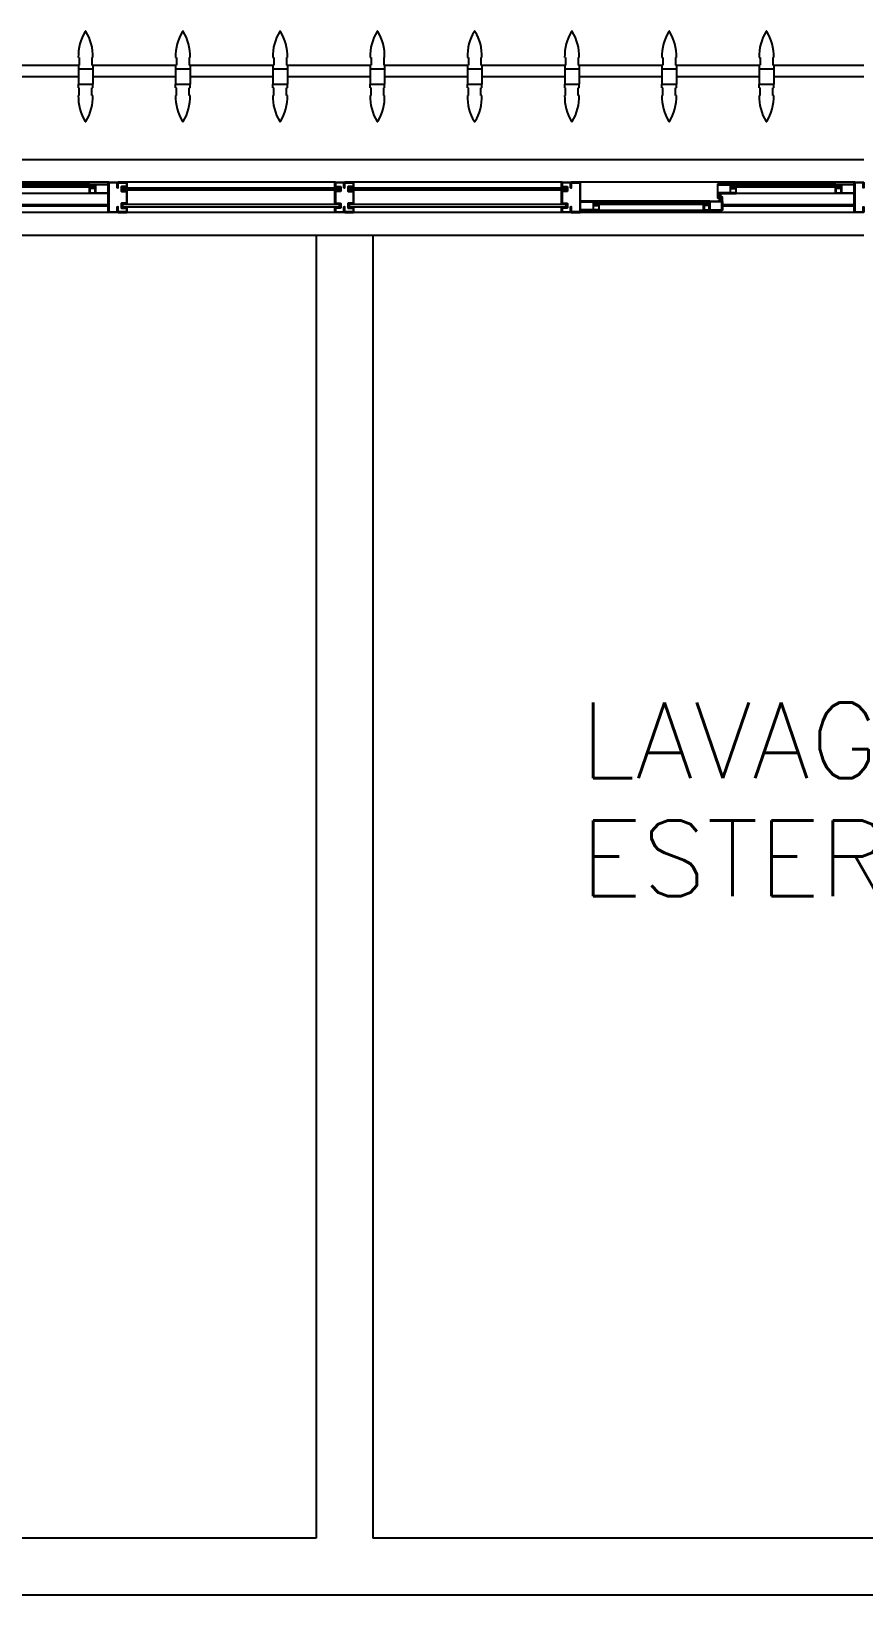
# Model space of a CAD drawing. Header units: millimetres. Extents: x 2686 to 2939, y 1294 to 1441.
# Drawn here: x 2704.067 to 2706.271, y 1434.375 to 1438.515 of the extents above; entities that cross this region are included whole.
import ezdxf

# ---------------------------------------------------------------- set-up
doc = ezdxf.new("R2010")
doc.units = ezdxf.units.MM
doc.linetypes.add('DASHED2', pattern=[0.375, 0.25, -0.125])
for name, color, linetype in [('AR-ALV', 2, 'Continuous'), ('AR-BRISES', 1, 'Continuous'), ('AR-ESQ', 1, 'Continuous'), ('AR-PEITORIL', 1, 'Continuous'), ('BR-PAINEL', 1, 'Continuous'), ('BR-SUPORTE', 1, 'Continuous'), ('DT-ESQ-BAGUETE-C', 1, 'Continuous'), ('DT-ESQ-BAGUETE-V', 1, 'Continuous'), ('DT-ESQ-CHAPA DOBRADA-V', 1, 'Continuous'), ('DT-ESQ-MARCO-V', 1, 'Continuous'), ('DT-ESQ-PERFIL CADEIRA-C', 2, 'Continuous'), ('DT-ESQ-PERFIL CADEIRA-V', 2, 'Continuous'), ('DT-ESQ-PERFIL U SIMPLES-C', 2, 'Continuous'), ('DT-ESQ-PERFIL U-C', 2, 'Continuous'), ('DT-ESQ-PERFIL U-V', 1, 'Continuous'), ('DT-ESQ-VIDRO-C', 2, 'Continuous'), ('DT-ESQ-VIDRO-V', 71, 'Continuous'), ('DT-TXTMOD', 1, 'Continuous'), ('TEXTO', 2, 'Continuous')]:
    doc.layers.add(name, color=color, linetype=linetype)
doc.styles.add('S10', font='simplex.shx', dxfattribs={"height": 0.1})
doc.styles.add('UNB-100', font='simplex.shx', dxfattribs={"height": 0.2})

# ---------------------------------------------------------------- blocks, each defined once
blk = doc.blocks.new('EF23-P')
at = {"layer": 'DT-ESQ-BAGUETE-C', "ltscale": 0.1}
for points in [[(0.4225, -0.08), (0.409, -0.08), (0.409, -0.0785), (0.422, -0.0785, 0.414214), (0.4225, -0.078), (0.4225, -0.067, 0.414214), (0.422, -0.0665), (0.409, -0.0665), (0.409, -0.065), (0.4225, -0.065, -0.414214), (0.424, -0.0665), (0.424, -0.0785, -0.414214)], [(0.7015, -0.08), (0.715, -0.08), (0.715, -0.0785), (0.702, -0.0785, -0.414214), (0.7015, -0.078), (0.7015, -0.067, -0.414214), (0.702, -0.0665), (0.715, -0.0665), (0.715, -0.065), (0.7015, -0.065, 0.414214), (0.7, -0.0665), (0.7, -0.0785, 0.414214)], [(0.0735, -0.125), (0.06, -0.125), (0.06, -0.1235), (0.073, -0.1235, 0.414214), (0.0735, -0.123), (0.0735, -0.112, 0.414214), (0.073, -0.1115), (0.06, -0.1115), (0.06, -0.11), (0.0735, -0.11, -0.414214), (0.075, -0.1115), (0.075, -0.1235, -0.414214)], [(0.339, -0.125), (0.3525, -0.125), (0.3525, -0.1235), (0.3395, -0.1235, -0.414214), (0.339, -0.123), (0.339, -0.112, -0.414214), (0.3395, -0.1115), (0.3525, -0.1115), (0.3525, -0.11), (0.339, -0.11, 0.414214), (0.3375, -0.1115), (0.3375, -0.1235, 0.414214)], [(2.0485, -0.125), (2.035, -0.125), (2.035, -0.1235), (2.048, -0.1235, 0.414214), (2.0485, -0.123), (2.0485, -0.112, 0.414214), (2.048, -0.1115), (2.035, -0.1115), (2.035, -0.11), (2.0485, -0.11, -0.414214), (2.05, -0.1115), (2.05, -0.1235, -0.414214)]]:
    blk.add_lwpolyline(points, format="xyb", close=True, dxfattribs=at)
at = {"layer": 'DT-ESQ-BAGUETE-V', "ltscale": 0.1}
for p, q in [((0.4225, -0.065), (0.7015, -0.065)), ((0.0735, -0.11), (0.339, -0.11)), ((2.0485, -0.11), (2.5265, -0.11))]:
    blk.add_line(p, q, dxfattribs=at)
at = {"layer": 'DT-ESQ-CHAPA DOBRADA-V', "ltscale": 0.1}
for p, q in [((0.025, -0.077), (0.374, -0.077)), ((0.025, -0.08), (0.374, -0.08)), ((2, -0.077), (2.5615, -0.077)), ((2, -0.08), (2.5615, -0.08))]:
    blk.add_line(p, q, dxfattribs=at)
at = {"layer": 'DT-ESQ-MARCO-V', "ltscale": 0.1}
for p, q in [((0.7985, -0.06), (1.3515, -0.06)), ((1.3985, -0.06), (1.9515, -0.06)), ((0.7985, -0.14), (1.3515, -0.14)), ((1.3985, -0.14), (1.9515, -0.14))]:
    blk.add_line(p, q, dxfattribs=at)
at = {"layer": 'DT-ESQ-PERFIL CADEIRA-C', "ltscale": 0.1}
for p, q in [((0.376, -0.0885), (0.4225, -0.0885)), ((0.75, -0.0885), (0.7015, -0.0885)), ((0.025, -0.1335), (0.0735, -0.1335)), ((0.3855, -0.1335), (0.339, -0.1335)), ((2, -0.1335), (2.0485, -0.1335))]:
    blk.add_line(p, q, dxfattribs=at)
for points in [[(0.4225, -0.087, -1), (0.4225, -0.09), (0.376, -0.09, -0.414214), (0.374, -0.088), (0.374, -0.067, -0.414214), (0.376, -0.065), (0.4075, -0.065, -0.414214), (0.409, -0.0665), (0.409, -0.087)], [(0.409, -0.0885, -0.198913), (0.4079, -0.0881, -0.198913), (0.4075, -0.087), (0.4075, -0.067, 0.414214), (0.407, -0.0665), (0.376, -0.0665, 0.414214), (0.3755, -0.067), (0.3755, -0.088, 0.414214), (0.376, -0.0885)], [(0.7015, -0.09), (0.75, -0.09), (0.75, -0.0885), (0.715, -0.0885, 0.198912), (0.7161, -0.0881, 0.198913), (0.7165, -0.087), (0.7165, -0.067, -0.414214), (0.717, -0.0665), (0.75, -0.0665), (0.75, -0.065), (0.7165, -0.065, 0.414214), (0.715, -0.0665), (0.715, -0.0785), (0.715, -0.08), (0.715, -0.087), (0.7015, -0.087, 1)], [(0.0735, -0.135), (0.025, -0.135), (0.025, -0.1335), (0.06, -0.1335, -0.198912), (0.0589, -0.1331, -0.198913), (0.0585, -0.132), (0.0585, -0.112, 0.414214), (0.058, -0.1115), (0.025, -0.1115), (0.025, -0.11), (0.0585, -0.11, -0.414214), (0.06, -0.1115), (0.06, -0.1235), (0.06, -0.125), (0.06, -0.132), (0.0735, -0.132, -1)], [(0.339, -0.132, 1), (0.339, -0.135), (0.3855, -0.135, 0.414214), (0.3875, -0.133), (0.3875, -0.112, 0.414214), (0.3855, -0.11), (0.354, -0.11, 0.414214), (0.3525, -0.1115), (0.3525, -0.132)], [(0.3525, -0.1335, 0.198913), (0.3536, -0.1331, 0.198913), (0.354, -0.132), (0.354, -0.112, -0.414214), (0.3545, -0.1115), (0.3855, -0.1115, -0.414214), (0.386, -0.112), (0.386, -0.133, -0.414214), (0.3855, -0.1335)], [(2.0485, -0.135), (2, -0.135), (2, -0.1335), (2.035, -0.1335, -0.198912), (2.0339, -0.1331, -0.198913), (2.0335, -0.132), (2.0335, -0.112, 0.414214), (2.033, -0.1115), (2, -0.1115), (2, -0.11), (2.0335, -0.11, -0.414214), (2.035, -0.1115), (2.035, -0.1235), (2.035, -0.125), (2.035, -0.132), (2.0485, -0.132, -1)]]:
    blk.add_lwpolyline(points, format="xyb", close=True, dxfattribs=at)
at = {"layer": 'DT-ESQ-PERFIL CADEIRA-V', "ltscale": 0.1}
for p, q in [((0.4075, -0.09), (0.7015, -0.09)), ((0.0735, -0.135), (0.339, -0.135)), ((2.0485, -0.135), (2.5265, -0.135))]:
    blk.add_line(p, q, dxfattribs=at)
at = {"layer": 'DT-ESQ-PERFIL U SIMPLES-C', "ltscale": 0.1}
for points in [[(0.376, -0.102), (0.384, -0.102), (0.384, -0.1005), (0.376, -0.1005, -0.414214), (0.3755, -0.1), (0.3755, -0.092, -0.414214), (0.376, -0.0915), (0.384, -0.0915), (0.384, -0.09), (0.376, -0.09, 0.414214), (0.374, -0.092), (0.374, -0.1, 0.414214)], [(0.3855, -0.098), (0.3775, -0.098), (0.3775, -0.0995), (0.3855, -0.0995, -0.414214), (0.386, -0.1), (0.386, -0.108, -0.414214), (0.3855, -0.1085), (0.3775, -0.1085), (0.3775, -0.11), (0.3855, -0.11, 0.414214), (0.3875, -0.108), (0.3875, -0.1, 0.414214)]]:
    blk.add_lwpolyline(points, format="xyb", close=True, dxfattribs=at)
at = {"layer": 'DT-ESQ-PERFIL U-C', "ltscale": 0.1}
for points in [[(0, -0.0615, -0.414214), (0.0015, -0.06), (0.0235, -0.06, -0.414214), (0.025, -0.0615), (0.025, -0.1385, -0.414214), (0.0235, -0.14), (0.0015, -0.14, -0.414214), (0, -0.1385), (0, -0.125), (0.0015, -0.125), (0.0015, -0.138, 0.414214), (0.002, -0.1385), (0.023, -0.1385, 0.414214), (0.0235, -0.138), (0.0235, -0.062, 0.414214), (0.023, -0.0615), (0.002, -0.0615, 0.414214), (0.0015, -0.062), (0.0015, -0.075), (0, -0.075)], [(0.775, -0.0615, 0.414214), (0.7735, -0.06), (0.7515, -0.06, 0.414214), (0.75, -0.0615), (0.75, -0.1385, 0.414214), (0.7515, -0.14), (0.7735, -0.14, 0.414214), (0.775, -0.1385), (0.775, -0.125), (0.7735, -0.125), (0.7735, -0.138, -0.414214), (0.773, -0.1385), (0.752, -0.1385, -0.414214), (0.7515, -0.138), (0.7515, -0.062, -0.414214), (0.752, -0.0615), (0.773, -0.0615, -0.414214), (0.7735, -0.062), (0.7735, -0.075), (0.775, -0.075)], [(0.8, -0.1285), (0.8, -0.1385, -0.414214), (0.7985, -0.14), (0.7765, -0.14, -0.414214), (0.775, -0.1385), (0.775, -0.125), (0.7765, -0.125), (0.7765, -0.138, 0.414214), (0.777, -0.1385), (0.798, -0.1385, 0.414214), (0.7985, -0.138), (0.7985, -0.1285), (0.7855, -0.1285, -0.414214), (0.784, -0.127), (0.784, -0.117, -0.414214), (0.7855, -0.1155), (0.7985, -0.1155), (0.7985, -0.0845), (0.7855, -0.0845, -0.414214), (0.784, -0.083), (0.784, -0.073, -0.414214), (0.7855, -0.0715), (0.7985, -0.0715), (0.7985, -0.062, 0.414214), (0.798, -0.0615), (0.777, -0.0615, 0.414214), (0.7765, -0.062), (0.7765, -0.075), (0.775, -0.075), (0.775, -0.0615, -0.414214), (0.7765, -0.06), (0.7985, -0.06, -0.414214), (0.8, -0.0615), (0.8, -0.0715, -0.414214), (0.7985, -0.073), (0.7855, -0.073), (0.7855, -0.083), (0.7985, -0.083), (0.7985, -0.083, -0.414214), (0.8, -0.0845), (0.8, -0.1155, -0.414214), (0.7985, -0.117), (0.7985, -0.117), (0.7855, -0.117), (0.7855, -0.127), (0.7985, -0.127, -0.414214)], [(1.35, -0.1285), (1.35, -0.1385, 0.414214), (1.3515, -0.14), (1.3735, -0.14, 0.414214), (1.375, -0.1385), (1.375, -0.125), (1.3735, -0.125), (1.3735, -0.138, -0.414214), (1.373, -0.1385), (1.352, -0.1385, -0.414214), (1.3515, -0.138), (1.3515, -0.1285), (1.3645, -0.1285, 0.414214), (1.366, -0.127), (1.366, -0.117, 0.414214), (1.3645, -0.1155), (1.3515, -0.1155), (1.3515, -0.0845), (1.3645, -0.0845, 0.414214), (1.366, -0.083), (1.366, -0.073, 0.414214), (1.3645, -0.0715), (1.3515, -0.0715), (1.3515, -0.062, -0.414214), (1.352, -0.0615), (1.373, -0.0615, -0.414214), (1.3735, -0.062), (1.3735, -0.075), (1.375, -0.075), (1.375, -0.0615, 0.414214), (1.3735, -0.06), (1.3515, -0.06, 0.414214), (1.35, -0.0615), (1.35, -0.0715, 0.414214), (1.3515, -0.073), (1.3645, -0.073), (1.3645, -0.083), (1.3515, -0.083), (1.3515, -0.083, 0.414214), (1.35, -0.0845), (1.35, -0.1155, 0.414214), (1.3515, -0.117), (1.3515, -0.117), (1.3645, -0.117), (1.3645, -0.127), (1.3515, -0.127, 0.414214)], [(1.4, -0.1285), (1.4, -0.1385, -0.414214), (1.3985, -0.14), (1.3765, -0.14, -0.414214), (1.375, -0.1385), (1.375, -0.125), (1.3765, -0.125), (1.3765, -0.138, 0.414214), (1.377, -0.1385), (1.398, -0.1385, 0.414214), (1.3985, -0.138), (1.3985, -0.1285), (1.3855, -0.1285, -0.414214), (1.384, -0.127), (1.384, -0.117, -0.414214), (1.3855, -0.1155), (1.3985, -0.1155), (1.3985, -0.0845), (1.3855, -0.0845, -0.414214), (1.384, -0.083), (1.384, -0.073, -0.414214), (1.3855, -0.0715), (1.3985, -0.0715), (1.3985, -0.062, 0.414214), (1.398, -0.0615), (1.377, -0.0615, 0.414214), (1.3765, -0.062), (1.3765, -0.075), (1.375, -0.075), (1.375, -0.0615, -0.414214), (1.3765, -0.06), (1.3985, -0.06, -0.414214), (1.4, -0.0615), (1.4, -0.0715, -0.414214), (1.3985, -0.073), (1.3855, -0.073), (1.3855, -0.083), (1.3985, -0.083), (1.3985, -0.083, -0.414214), (1.4, -0.0845), (1.4, -0.1155, -0.414214), (1.3985, -0.117), (1.3985, -0.117), (1.3855, -0.117), (1.3855, -0.127), (1.3985, -0.127, -0.414214)], [(1.95, -0.1285), (1.95, -0.1385, 0.414214), (1.9515, -0.14), (1.9735, -0.14, 0.414214), (1.975, -0.1385), (1.975, -0.125), (1.9735, -0.125), (1.9735, -0.138, -0.414214), (1.973, -0.1385), (1.952, -0.1385, -0.414214), (1.9515, -0.138), (1.9515, -0.1285), (1.9645, -0.1285, 0.414214), (1.966, -0.127), (1.966, -0.117, 0.414214), (1.9645, -0.1155), (1.9515, -0.1155), (1.9515, -0.0845), (1.9645, -0.0845, 0.414214), (1.966, -0.083), (1.966, -0.073, 0.414214), (1.9645, -0.0715), (1.9515, -0.0715), (1.9515, -0.062, -0.414214), (1.952, -0.0615), (1.973, -0.0615, -0.414214), (1.9735, -0.062), (1.9735, -0.075), (1.975, -0.075), (1.975, -0.0615, 0.414214), (1.9735, -0.06), (1.9515, -0.06, 0.414214), (1.95, -0.0615), (1.95, -0.0715, 0.414214), (1.9515, -0.073), (1.9645, -0.073), (1.9645, -0.083), (1.9515, -0.083), (1.9515, -0.083, 0.414214), (1.95, -0.0845), (1.95, -0.1155, 0.414214), (1.9515, -0.117), (1.9515, -0.117), (1.9645, -0.117), (1.9645, -0.127), (1.9515, -0.127, 0.414214)], [(1.975, -0.0615, -0.414214), (1.9765, -0.06), (1.9985, -0.06, -0.414214), (2, -0.0615), (2, -0.1385, -0.414214), (1.9985, -0.14), (1.9765, -0.14, -0.414214), (1.975, -0.1385), (1.975, -0.125), (1.9765, -0.125), (1.9765, -0.138, 0.414214), (1.977, -0.1385), (1.998, -0.1385, 0.414214), (1.9985, -0.138), (1.9985, -0.062, 0.414214), (1.998, -0.0615), (1.977, -0.0615, 0.414214), (1.9765, -0.062), (1.9765, -0.075), (1.975, -0.075)]]:
    blk.add_lwpolyline(points, format="xyb", close=True, dxfattribs=at)
at = {"layer": 'DT-ESQ-PERFIL U-V', "ltscale": 0.1}
for p, q in [((0.0235, -0.06), (0.7515, -0.06)), ((1.9985, -0.06), (3.1515, -0.06)), ((0.0235, -0.14), (0.7515, -0.14)), ((1.9985, -0.14), (3.1515, -0.14))]:
    blk.add_line(p, q, dxfattribs=at)
at = {"layer": 'DT-ESQ-VIDRO-C', "ltscale": 0.1}
for points in [[(0.7125, -0.085), (0.7125, -0.082), (0.4115, -0.082), (0.4115, -0.085)], [(1.3625, -0.081), (1.3625, -0.075), (0.7875, -0.075), (0.7875, -0.081)], [(1.9625, -0.081), (1.9625, -0.075), (1.3875, -0.075), (1.3875, -0.081)], [(0.063, -0.13), (0.063, -0.127), (0.3495, -0.127), (0.3495, -0.13)], [(2.038, -0.13), (2.038, -0.127), (2.537, -0.127), (2.537, -0.13)]]:
    blk.add_lwpolyline(points, close=True, dxfattribs=at)
at = {"layer": 'DT-ESQ-VIDRO-V', "ltscale": 0.1}
for points in [[(1.3625, -0.119), (1.3625, -0.125), (0.7875, -0.125), (0.7875, -0.119)], [(1.9625, -0.119), (1.9625, -0.125), (1.3875, -0.125), (1.3875, -0.119)]]:
    blk.add_lwpolyline(points, close=True, dxfattribs=at)
at = {"layer": 'DT-TXTMOD', "ltscale": 0.1, "style": 'S10', "flags": 3}
for tag, p in [('M01', (0.025, -0.28)), ('M02', (0.3253, -0.28)), ('M03', (0.627, -0.28)), ('M04', (0.9288, -0.28)), ('M05', (1.2306, -0.28)), ('M06', (1.5323, -0.28)), ('M07', (1.8341, -0.28)), ('M08', (2.1359, -0.28)), ('M09', (2.4376, -0.28)), ('M10', (2.7394, -0.28)), ('M11', (3.0412, -0.28)), ('M12', (3.3429, -0.28)), ('M13', (3.6447, -0.28)), ('M14', (3.9464, -0.28)), ('M15', (4.2482, -0.28)), ('M16', (4.55, -0.28)), ('M17', (4.8517, -0.28))]:
    blk.add_attdef(tag, p, '', height=0.1, dxfattribs=at)
blk = doc.blocks.new('BR-MODULO8')
at = {"layer": 'BR-PAINEL'}
for p, q in [((-2.0792, 0.27), (-2.0767, 0.27)), ((-2.0792, 0.25), (-2.0792, 0.24)), ((-2.0792, 0.25), (-2.0767, 0.25)), ((-2.0767, 0.27), (-2.0767, 0.25)), ((-2.0433, 0.27), (-2.0433, 0.25)), ((-2.0408, 0.27), (-2.0433, 0.27)), ((-2.0408, 0.25), (-2.0433, 0.25)), ((-2.0408, 0.25), (-2.0408, 0.24)), ((-1.8217, 0.27), (-1.8192, 0.27)), ((-1.8217, 0.25), (-1.8217, 0.24)), ((-1.8217, 0.25), (-1.8192, 0.25)), ((-1.8192, 0.27), (-1.8192, 0.25)), ((-1.7858, 0.27), (-1.7858, 0.25)), ((-1.7833, 0.27), (-1.7858, 0.27)), ((-1.7833, 0.25), (-1.7858, 0.25)), ((-1.7833, 0.25), (-1.7833, 0.24)), ((-1.5642, 0.27), (-1.5617, 0.27)), ((-1.5642, 0.25), (-1.5642, 0.24)), ((-1.5642, 0.25), (-1.5617, 0.25)), ((-1.5617, 0.27), (-1.5617, 0.25)), ((-1.5283, 0.27), (-1.5283, 0.25)), ((-1.5258, 0.27), (-1.5283, 0.27)), ((-1.5258, 0.25), (-1.5283, 0.25)), ((-1.5258, 0.25), (-1.5258, 0.24)), ((-1.3067, 0.27), (-1.3042, 0.27)), ((-1.3067, 0.25), (-1.3067, 0.24)), ((-1.3067, 0.25), (-1.3042, 0.25)), ((-1.3042, 0.27), (-1.3042, 0.25)), ((-1.2708, 0.27), (-1.2708, 0.25)), ((-1.2683, 0.27), (-1.2708, 0.27)), ((-1.2683, 0.25), (-1.2708, 0.25)), ((-1.2683, 0.25), (-1.2683, 0.24)), ((-1.0492, 0.27), (-1.0467, 0.27)), ((-1.0492, 0.25), (-1.0492, 0.24)), ((-1.0492, 0.25), (-1.0467, 0.25)), ((-1.0467, 0.27), (-1.0467, 0.25)), ((-1.0133, 0.27), (-1.0133, 0.25)), ((-1.0108, 0.27), (-1.0133, 0.27)), ((-1.0108, 0.25), (-1.0133, 0.25)), ((-1.0108, 0.25), (-1.0108, 0.24)), ((-0.7917, 0.27), (-0.7892, 0.27)), ((-0.7917, 0.25), (-0.7917, 0.24)), ((-0.7917, 0.25), (-0.7892, 0.25)), ((-0.7892, 0.27), (-0.7892, 0.25)), ((-0.7558, 0.27), (-0.7558, 0.25)), ((-0.7533, 0.27), (-0.7558, 0.27)), ((-0.7533, 0.25), (-0.7558, 0.25)), ((-0.7533, 0.25), (-0.7533, 0.24)), ((-0.5342, 0.27), (-0.5317, 0.27)), ((-0.5342, 0.25), (-0.5317, 0.25)), ((-0.5342, 0.25), (-0.5342, 0.24)), ((-0.5317, 0.27), (-0.5317, 0.25)), ((-0.4958, 0.27), (-0.4983, 0.27)), ((-0.4983, 0.27), (-0.4983, 0.25)), ((-0.4958, 0.25), (-0.4983, 0.25)), ((-0.4958, 0.25), (-0.4958, 0.24)), ((-0.2767, 0.27), (-0.2742, 0.27)), ((-0.2767, 0.25), (-0.2767, 0.24)), ((-0.2767, 0.25), (-0.2742, 0.25)), ((-0.2742, 0.27), (-0.2742, 0.25)), ((-0.2408, 0.27), (-0.2408, 0.25)), ((-0.2383, 0.27), (-0.2408, 0.27)), ((-0.2383, 0.25), (-0.2408, 0.25)), ((-0.2383, 0.25), (-0.2383, 0.24)), ((-2.0792, 0.24), (-2.0408, 0.24)), ((-2.0792, 0.24), (-2.0792, 0.2)), ((-2.0408, 0.24), (-2.0408, 0.2)), ((-1.8217, 0.24), (-1.7833, 0.24)), ((-1.8217, 0.24), (-1.8217, 0.2)), ((-1.7833, 0.24), (-1.7833, 0.2)), ((-1.5642, 0.24), (-1.5258, 0.24)), ((-1.5642, 0.24), (-1.5642, 0.2)), ((-1.5258, 0.24), (-1.5258, 0.2)), ((-1.3067, 0.24), (-1.2683, 0.24)), ((-1.3067, 0.24), (-1.3067, 0.2)), ((-1.2683, 0.24), (-1.2683, 0.2)), ((-1.0492, 0.24), (-1.0108, 0.24)), ((-1.0492, 0.24), (-1.0492, 0.2)), ((-1.0108, 0.24), (-1.0108, 0.2)), ((-0.7917, 0.24), (-0.7533, 0.24)), ((-0.7917, 0.24), (-0.7917, 0.2)), ((-0.7533, 0.24), (-0.7533, 0.2)), ((-0.5342, 0.24), (-0.5342, 0.2)), ((-0.5342, 0.24), (-0.4958, 0.24)), ((-0.4958, 0.24), (-0.4958, 0.2)), ((-0.2767, 0.24), (-0.2383, 0.24)), ((-0.2767, 0.24), (-0.2767, 0.2)), ((-0.2383, 0.24), (-0.2383, 0.2)), ((-2.0792, 0.2), (-2.0408, 0.2)), ((-2.0792, 0.19), (-2.0792, 0.2)), ((-2.0792, 0.19), (-2.0767, 0.19)), ((-2.0792, 0.17), (-2.0767, 0.17)), ((-2.0767, 0.17), (-2.0767, 0.19)), ((-2.0408, 0.19), (-2.0433, 0.19)), ((-2.0433, 0.17), (-2.0433, 0.19)), ((-2.0408, 0.17), (-2.0433, 0.17)), ((-2.0408, 0.19), (-2.0408, 0.2)), ((-1.8217, 0.2), (-1.7833, 0.2)), ((-1.8217, 0.19), (-1.8217, 0.2)), ((-1.8217, 0.19), (-1.8192, 0.19)), ((-1.8217, 0.17), (-1.8192, 0.17)), ((-1.8192, 0.17), (-1.8192, 0.19)), ((-1.7833, 0.19), (-1.7858, 0.19)), ((-1.7858, 0.17), (-1.7858, 0.19)), ((-1.7833, 0.17), (-1.7858, 0.17)), ((-1.7833, 0.19), (-1.7833, 0.2)), ((-1.5642, 0.2), (-1.5258, 0.2)), ((-1.5642, 0.19), (-1.5642, 0.2)), ((-1.5642, 0.19), (-1.5617, 0.19)), ((-1.5642, 0.17), (-1.5617, 0.17)), ((-1.5617, 0.17), (-1.5617, 0.19)), ((-1.5258, 0.19), (-1.5283, 0.19)), ((-1.5283, 0.17), (-1.5283, 0.19)), ((-1.5258, 0.17), (-1.5283, 0.17)), ((-1.5258, 0.19), (-1.5258, 0.2)), ((-1.3067, 0.2), (-1.2683, 0.2)), ((-1.3067, 0.19), (-1.3067, 0.2)), ((-1.3067, 0.19), (-1.3042, 0.19)), ((-1.3067, 0.17), (-1.3042, 0.17)), ((-1.3042, 0.17), (-1.3042, 0.19)), ((-1.2683, 0.19), (-1.2708, 0.19)), ((-1.2708, 0.17), (-1.2708, 0.19)), ((-1.2683, 0.17), (-1.2708, 0.17)), ((-1.2683, 0.19), (-1.2683, 0.2)), ((-1.0492, 0.2), (-1.0108, 0.2)), ((-1.0492, 0.19), (-1.0492, 0.2)), ((-1.0492, 0.19), (-1.0467, 0.19)), ((-1.0492, 0.17), (-1.0467, 0.17)), ((-1.0467, 0.17), (-1.0467, 0.19)), ((-1.0108, 0.19), (-1.0133, 0.19)), ((-1.0133, 0.17), (-1.0133, 0.19)), ((-1.0108, 0.17), (-1.0133, 0.17)), ((-1.0108, 0.19), (-1.0108, 0.2)), ((-0.7917, 0.2), (-0.7533, 0.2)), ((-0.7917, 0.19), (-0.7917, 0.2)), ((-0.7917, 0.19), (-0.7892, 0.19)), ((-0.7917, 0.17), (-0.7892, 0.17)), ((-0.7892, 0.17), (-0.7892, 0.19)), ((-0.7533, 0.19), (-0.7558, 0.19)), ((-0.7558, 0.17), (-0.7558, 0.19)), ((-0.7533, 0.17), (-0.7558, 0.17)), ((-0.7533, 0.19), (-0.7533, 0.2)), ((-0.5342, 0.19), (-0.5342, 0.2)), ((-0.5342, 0.2), (-0.4958, 0.2)), ((-0.5342, 0.19), (-0.5317, 0.19)), ((-0.5342, 0.17), (-0.5317, 0.17)), ((-0.5317, 0.17), (-0.5317, 0.19)), ((-0.4983, 0.17), (-0.4983, 0.19)), ((-0.4958, 0.19), (-0.4983, 0.19)), ((-0.4958, 0.17), (-0.4983, 0.17)), ((-0.4958, 0.19), (-0.4958, 0.2)), ((-0.2767, 0.2), (-0.2383, 0.2)), ((-0.2767, 0.19), (-0.2767, 0.2)), ((-0.2767, 0.19), (-0.2742, 0.19)), ((-0.2767, 0.17), (-0.2742, 0.17)), ((-0.2742, 0.17), (-0.2742, 0.19)), ((-0.2383, 0.19), (-0.2408, 0.19)), ((-0.2408, 0.17), (-0.2408, 0.19)), ((-0.2383, 0.17), (-0.2408, 0.17)), ((-0.2383, 0.19), (-0.2383, 0.2))]:
    blk.add_line(p, q, dxfattribs=at)
for centre, radius, start, end in [((-1.9542, 0.2739), 0.1251, 148.4721, 181.772), ((-2.06, 0.3387), 0.001, 37.1012, 142.8988), ((-2.1658, 0.2739), 0.1251, 358.228, 31.5279), ((-1.6967, 0.2739), 0.1251, 148.4721, 181.772), ((-1.8025, 0.3387), 0.001, 37.1012, 142.8988), ((-1.9083, 0.2739), 0.1251, 358.228, 31.5279), ((-1.4392, 0.2739), 0.1251, 148.4721, 181.772), ((-1.545, 0.3387), 0.001, 37.1012, 142.8988), ((-1.6508, 0.2739), 0.1251, 358.228, 31.5279), ((-1.1817, 0.2739), 0.1251, 148.4721, 181.772), ((-1.2875, 0.3387), 0.001, 37.1012, 142.8988), ((-1.3933, 0.2739), 0.1251, 358.228, 31.5279), ((-0.9242, 0.2739), 0.1251, 148.4721, 181.772), ((-1.03, 0.3387), 0.001, 37.1012, 142.8988), ((-1.1358, 0.2739), 0.1251, 358.228, 31.5279), ((-0.6667, 0.2739), 0.1251, 148.4721, 181.772), ((-0.7725, 0.3387), 0.001, 37.1012, 142.8988), ((-0.8783, 0.2739), 0.1251, 358.228, 31.5279), ((-0.4092, 0.2739), 0.1251, 148.4721, 181.772), ((-0.515, 0.3387), 0.001, 37.1012, 142.8988), ((-0.6208, 0.2739), 0.1251, 358.228, 31.5279), ((-0.1517, 0.2739), 0.1251, 148.4721, 181.772), ((-0.2575, 0.3387), 0.001, 37.1012, 142.8988), ((-0.3633, 0.2739), 0.1251, 358.228, 31.5279), ((-1.9542, 0.1661), 0.1251, 178.228, 211.5279), ((-2.1658, 0.1661), 0.1251, 328.4721, 1.772), ((-1.6967, 0.1661), 0.1251, 178.228, 211.5279), ((-1.9083, 0.1661), 0.1251, 328.4721, 1.772), ((-1.4392, 0.1661), 0.1251, 178.228, 211.5279), ((-1.6508, 0.1661), 0.1251, 328.4721, 1.772), ((-1.1817, 0.1661), 0.1251, 178.228, 211.5279), ((-1.3933, 0.1661), 0.1251, 328.4721, 1.772), ((-0.9242, 0.1661), 0.1251, 178.228, 211.5279), ((-1.1358, 0.1661), 0.1251, 328.4721, 1.772), ((-0.6667, 0.1661), 0.1251, 178.228, 211.5279), ((-0.8783, 0.1661), 0.1251, 328.4721, 1.772), ((-0.4092, 0.1661), 0.1251, 178.228, 211.5279), ((-0.6208, 0.1661), 0.1251, 328.4721, 1.772), ((-0.1517, 0.1661), 0.1251, 178.228, 211.5279), ((-0.3633, 0.1661), 0.1251, 328.4721, 1.772), ((-2.06, 0.1013), 0.001, 217.1012, 322.8988), ((-1.8025, 0.1013), 0.001, 217.1012, 322.8988), ((-1.545, 0.1013), 0.001, 217.1012, 322.8988), ((-1.2875, 0.1013), 0.001, 217.1012, 322.8988), ((-1.03, 0.1013), 0.001, 217.1012, 322.8988), ((-0.7725, 0.1013), 0.001, 217.1012, 322.8988), ((-0.515, 0.1013), 0.001, 217.1012, 322.8988), ((-0.2575, 0.1013), 0.001, 217.1012, 322.8988)]:
    blk.add_arc(centre, radius, start, end, dxfattribs=at)
at = {"layer": 'BR-SUPORTE'}
for p, q in [((-2.2983, 0.25), (-2.0767, 0.25)), ((-2.0408, 0.25), (-1.8192, 0.25)), ((-1.7833, 0.25), (-1.5617, 0.25)), ((-1.5258, 0.25), (-1.3042, 0.25)), ((-1.2683, 0.25), (-1.0467, 0.25)), ((-1.0108, 0.25), (-0.7892, 0.25)), ((-0.7533, 0.25), (-0.5317, 0.25)), ((-0.4958, 0.25), (-0.2742, 0.25)), ((-0.2383, 0.25), (0, 0.25)), ((-2.2983, 0.22), (-2.0792, 0.22)), ((-2.0408, 0.22), (-1.8217, 0.22)), ((-1.7833, 0.22), (-1.5642, 0.22)), ((-1.5258, 0.22), (-1.3067, 0.22)), ((-1.2683, 0.22), (-1.0492, 0.22)), ((-1.0108, 0.22), (-0.7917, 0.22)), ((-0.7533, 0.22), (-0.5342, 0.22)), ((-0.4958, 0.22), (-0.2767, 0.22)), ((-0.2383, 0.22), (0, 0.22))]:
    blk.add_line(p, q, dxfattribs=at)

msp = doc.modelspace()

# ---------------------------------------------------------------- linework, layer by layer
at = {"layer": 'AR-ALV'}
for p, q in [((2704.8207, 1437.9749), (2704.8207, 1434.5249)), ((2704.8207, 1437.9749), (2704.9707, 1437.9749)), ((2704.9707, 1437.9749), (2704.9707, 1434.5249)), ((2704.8207, 1434.5249), (2702.9207, 1434.5249)), ((2707.1957, 1434.5249), (2704.9707, 1434.5249)), ((2702.9207, 1434.3749), (2707.1957, 1434.3749))]:
    msp.add_line(p, q, dxfattribs=at)
at = {"layer": 'AR-PEITORIL'}
for p, q in [((2701.1207, 1438.1749), (2706.2707, 1438.1749)), ((2701.1207, 1437.9749), (2706.2707, 1437.9749))]:
    msp.add_line(p, q, dxfattribs=at)

# ---------------------------------------------------------------- block references
at = {"layer": 'AR-BRISES'}
msp.add_blockref('BR-MODULO8', (2706.2707, 1438.1749), dxfattribs=at)
at = {"layer": 'AR-ESQ', "linetype": 'DASHED2', "rotation": 180}
msp.add_blockref('EF23-P', (2706.2707, 1437.9749), dxfattribs=at)

# ---------------------------------------------------------------- texts
at = {"layer": 'TEXTO', "style": 'UNB-100'}
for s, p in [('LAVAGEM E', (2705.5205, 1436.5373)), ('ESTERILIZAÇÃO', (2705.5205, 1436.2246))]:
    msp.add_text(s, height=0.2, dxfattribs=at).set_placement(p)

doc.saveas('drawing.dxf')
